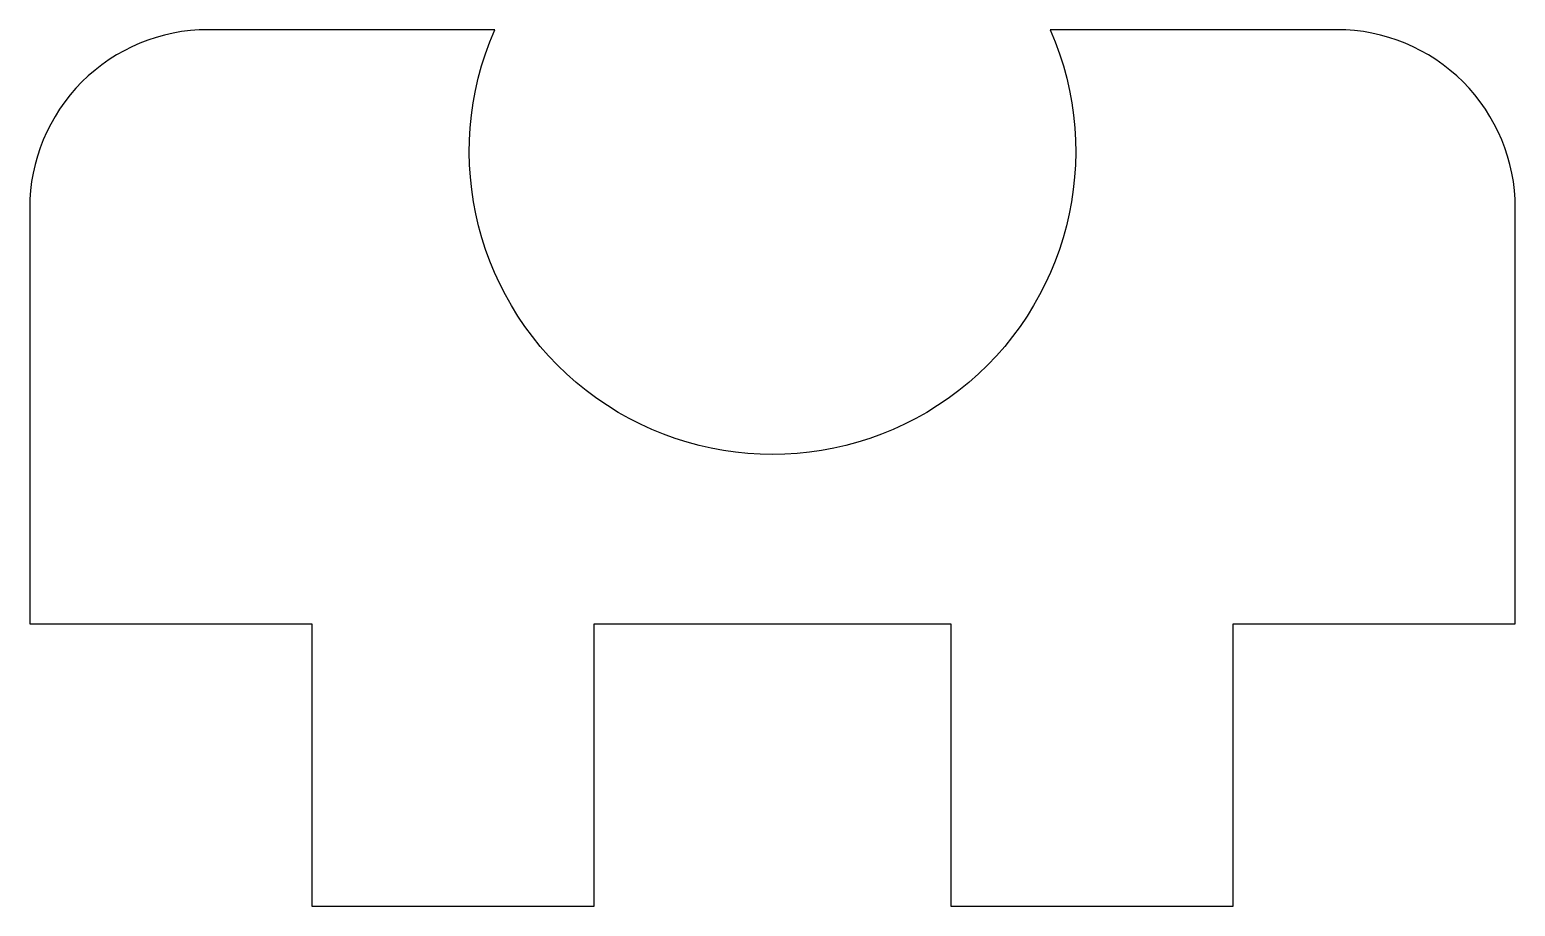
# Model space of a CAD drawing. Header units: millimetres. Extents: x -12.5 to 12.5, y 8.4 to 23.1.
import ezdxf

# ---------------------------------------------------------------- set-up
doc = ezdxf.new("R2010")
doc.units = ezdxf.units.MM
doc.layers.get('0').update_dxf_attribs({"linetype": 'CONTINUOUS'})

msp = doc.modelspace()

# ---------------------------------------------------------------- linework, layer by layer
msp.add_lwpolyline([(12.5, 20.146, 0.414214), (9.5, 23.146), (4.675, 23.146, -1.529123), (-4.675, 23.146), (-9.5, 23.146, 0.414214), (-12.5, 20.146), (-12.5, 13.146), (-7.75, 13.146), (-7.75, 8.396), (-3, 8.396), (-3, 13.146), (3, 13.146), (3, 8.396), (7.75, 8.396), (7.75, 13.146), (12.5, 13.146)], format="xyb", close=True)

doc.saveas('drawing.dxf')
